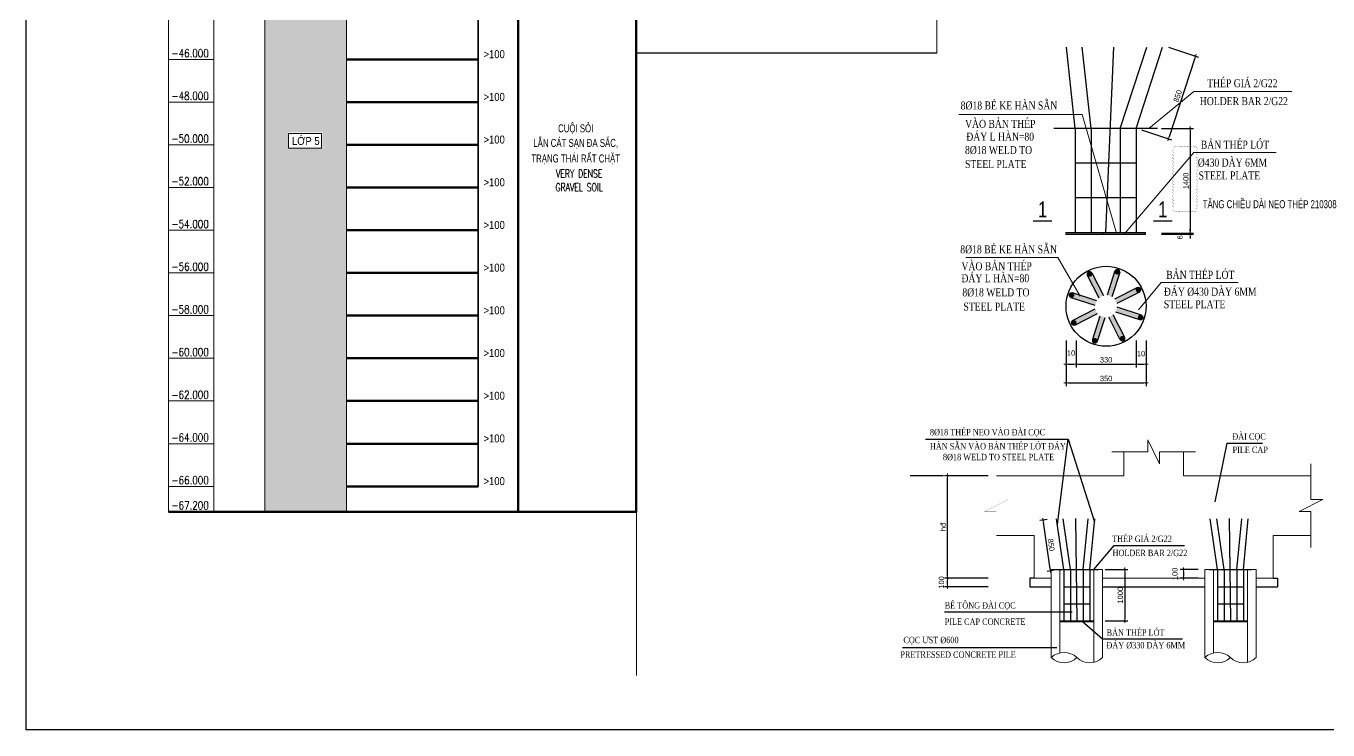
# Model space of a CAD drawing. Header units: millimetres. Extents: x -2123450 to -961021, y -260876 to 649159.
# Drawn here: x -1527985 to -1466968, y -137119 to -104146 of the extents above; entities that cross this region are included whole.
import ezdxf
from ezdxf.enums import TextEntityAlignment as Align

# ---------------------------------------------------------------- set-up
doc = ezdxf.new("R2010")
doc.units = ezdxf.units.MM
doc.header["$LTSCALE"] = 1000
doc.header["$MEASUREMENT"] = 0
doc.header["$PDMODE"] = 66
doc.layers.get('0').update_dxf_attribs({"linetype": 'CONTINUOUS'})
doc.layers.get('DEFPOINTS').update_dxf_attribs({"linetype": 'CONTINUOUS'})
for name, color, linetype in [('CHI', 1, 'CONTINUOUS'), ('dim', 7, 'CONTINUOUS'), ('STEEL', 4, 'CONTINUOUS'), ('TEXT', 7, 'CONTINUOUS')]:
    doc.layers.add(name, color=color, linetype=linetype)
for name, color, linetype, lineweight in [('NDC_S_BREAK-LINE', 1, 'CONTINUOUS', 15), ('NDC_S_CONTINUOUS', 3, 'CONTINUOUS', 20), ('NDC_S_DIM', 1, 'CONTINUOUS', 9), ('NDC_S_ENG TEXT', 2, 'CONTINUOUS', 9), ('NDC_S_FOUNDATION NAME', 7, 'CONTINUOUS', 20), ('NDC_S_HATCH MATERIAL', 8, 'CONTINUOUS', 13), ('NDC_S_LEADER', 1, 'CONTINUOUS', 9), ('NDC_S_LEVEL TEXT', 7, 'CONTINUOUS', 20), ('NDC_S_REBAR', 4, 'CONTINUOUS', 35), ('NDC_S_VN TITLE', 6, 'CONTINUOUS', 9)]:
    doc.layers.add(name, color=color, linetype=linetype, lineweight=lineweight)
doc.layers.add('NDC_S_REVISION', color=18, linetype='CONTINUOUS', lineweight=13, plot=False)
doc.styles.add('Arial', font='arial.ttf')
doc.styles.add('NDC_ARIAL', font='arial.ttf', dxfattribs={"width": 0.8})
doc.styles.add('NDC_ROMANS', font='romans.shx', dxfattribs={"width": 0.8, "bigfont": 'vns.shx'})
doc.styles.get("Standard").update_dxf_attribs({"font": 'romans.shx', "bigfont": 'vns.shx'})
doc.styles.add('TEXT2', font='', dxfattribs={"width": 0.75, "height": 250})
doc.styles.add('vntimeh.shx', font='vntimeh.shx', dxfattribs={"bigfont": 'vns.shx'})
doc.styles.get('TEXT2').set_extended_font_data('.VnArialH')
doc.dimstyles.new('NDC_1-25(25)', dxfattribs={"dimscale": 100, "dimtxt": 2.5, "dimasz": 1, "dimexe": 1.5, "dimexo": 0, "dimgap": 0.8, "dimtad": 1, "dimdec": 0, "dimlfac": 0.25, "dimdsep": 46, "dimtxsty": 'NDC_ARIAL', "dimblk": 'DIMMARK', "dimcen": 49999.938995, "dimdle": 1.5, "dimclrd": 1, "dimclre": 1, "dimclrt": 3, "dimadec": 0, "dimazin": 0, "dimtfac": 1, "dimtdec": 0, "dimtix": 1, "dimtmove": 2, "dimatfit": 3, "dimfxl": 1, "dimarcsym": 0})

# ---------------------------------------------------------------- blocks, each defined once
blk = doc.blocks.new('HK4')
at = {"layer": 'NDC_S_HATCH MATERIAL'}
h = blk.add_hatch(dxfattribs=at)
h.set_pattern_fill('GRAVEL', color=256, scale=1000)
h.set_pattern_definition([(228.012788, (383067.294, -436211.084), (-8000, -9000), [134.536, -13319.088]), (184.969741, (382977.294, -436311.084), (12000, 1000), [230.868, -22855.9248]), (132.510447, (382747.294, -436331.084), (10000, -11000), [162.788, -16116.0326]), (267.273689, (382357.294, -436581.084), (1000, 20000), [210.238, -20813.558]), (292.833654, (382347.294, -436791.084), (-5000, 12000), [206.155, -20409.3731]), (357.273689, (382427.294, -436981.084), (-20000, 1000), [210.238, -20813.558]), (37.6942405, (382637.294, -436991.084), (-13000, -10000), [278.029, -27524.8485]), (72.255328, (382857.294, -436821.084), (7000, 22000), [262.488, -25986.3215]), (121.429566, (382937.294, -436571.084), (-8000, 13000), [210.95, -20884.0731]), (175.236358, (382827.29, -436391.08), (11000, -1000), [240.832, -11800.7626]), (222.397438, (382587.294, -436371.084), (-12000, -11000), [311.448, -30833.375]), (138.814075, (383347.29, -436591.08), (-7000, 6000), [106.301, -10523.8448]), (171.469234, (383267.294, -436521.084), (13000, -2000), [202.237, -20021.5114]), (225, (383067.3, -436491.1), (-1e-13, -1000), [141.421, -1272.7926]), (203.19859, (382997.3, -436371.08), (5000, 2000), [76.158, -7539.6151]), (291.80141, (382927.3, -436401.08), (-1000, 3000), [107.703, -5277.4618]), (30.963757, (382967.3, -436501.08), (3000, 2000), [174.929, -5656.0229]), (161.56505, (383117.3, -436411.08), (2000, -1000), [126.491, -3035.7867]), (16.38954, (382347.294, -436401.084), (10000, 3000), [177.2, -17542.8451]), (70.346176, (382517.294, -436351.084), (-4000, -11000), [148.661, -14717.4077]), (293.19859, (383117.3, -436211.08), (-2000, 5000), [152.315, -7463.4581]), (343.61046, (383177.294, -436351.084), (-10000, 3000), [177.2, -17542.8451]), (339.443955, (382347.29, -437021.08), (-5000, 2000), [170.88, -8373.1237]), (294.77514, (382507.294, -437081.084), (-5000, 11000), [143.178, -14174.643]), (66.80141, (383127.3, -437211.08), (2000, 5000), [152.315, -7463.4581]), (17.354025, (383187.294, -437071.084), (-13000, -4000), [167.631, -16595.4236]), (69.443955, (382637.29, -437211.08), (-2000, -5000), [85.44, -8458.5637]), (101.309932, (383067.3, -437211.08), (-1000, 4000), [50.99, -5048.0295]), (165.963757, (383057.3, -437161.08), (3000, -1000), [206.155, -3916.9506]), (186.009006, (382857.294, -437111.084), (10000, 1000), [191.05, -18913.9232]), (303.69007, (382967.3, -436591.08), (-1000, 2000), [144.222, -3461.3293]), (353.157227, (383047.294, -436711.084), (17000, -2000), [251.794, -24927.5626]), (60.945396, (383297.29, -436741.08), (-4000, -7000), [102.956, -10192.6741]), (90, (383347.3, -436651.1), (-1000, 1000), [60, -940]), (120.256437, (382837.294, -437081.084), (4000, -7000), [138.924, -13753.52]), (48.012788, (382767.294, -436961.084), (8000, 9000), [269.072, -13184.552]), (0, (382947.3, -436761.1), (1000, 1000), [260, -740]), (325.304846, (383207.294, -436761.084), (10000, -7000), [158.114, -15653.2743]), (254.054604, (383337.3, -436851.08), (-1000, -4000), [145.602, -7134.5079]), (207.645975, (383297.294, -436991.084), (-19000, -10000), [237.065, -23469.4742]), (175.426079, (383087.294, -437101.084), (-13000, 1000), [250.799, -24829.0734])])
h.paths.add_polyline_path([(7175, -49467), (7175, -50132), (7201, -50132), (7201, -49418), (5665, -49418), (5665, -49467)], flags=16)
h.paths.add_polyline_path([(5618, -50160), (5618, -49467), (7175, -49467), (7175, -50160)], flags=16)
h.paths.add_polyline_path([(8333, -42000), (4509, -42000), (4509, -67200), (8333, -67200)])
at = {"layer": 'NDC_S_CONTINUOUS'}
for p, q in [((4509, -67200), (4509, 5871)), ((0, -67200), (0, 0)), ((2130, -67200), (2130, 0)), ((16381, -67199), (16380, 0)), ((8333, -67200), (8333, 0)), ((2130, -46000), (0, -46000)), ((2130, -48000), (0, -48000)), ((2130, -50000), (0, -50000)), ((2130, -52000), (0, -52000)), ((2130, -54000), (0, -54000)), ((2130, -56000), (0, -56000)), ((2130, -58000), (0, -58000)), ((2130, -60000), (0, -60000)), ((2130, -62000), (0, -62000)), ((2130, -64000), (0, -64000)), ((2130, -66000), (0, -66000))]:
    blk.add_line(p, q, dxfattribs=at)
at = {"layer": 'NDC_S_CONTINUOUS', "lineweight": 100}
for p, q in [((8333, -46000), (14508, -46000)), ((8333, -48000), (14508, -48000)), ((8333, -50000), (14508, -50000)), ((8333, -52000), (14508, -52000)), ((8333, -54000), (14508, -54000)), ((8333, -56000), (14508, -56000)), ((8333, -58000), (14508, -58000)), ((8333, -60000), (14508, -60000)), ((8333, -62000), (14508, -62000)), ((8333, -64000), (14508, -64000)), ((8333, -66000), (14508, -66000))]:
    blk.add_line(p, q, dxfattribs=at)
at = {"layer": 'NDC_S_CONTINUOUS'}
for centre, start, end in [((1, -67199), 180, 270), ((15763, -67199), 270, 0), ((16380, -67199), 270, 0)]:
    blk.add_arc(centre, 1, start, end, dxfattribs=at)
at = {"layer": 'NDC_S_DIM'}
blk.add_lwpolyline([(5618, -49467), (7175, -49467), (7175, -50160), (5618, -50160)], close=True, dxfattribs=at)
at = {"layer": 'NDC_S_REBAR', "color": 3}
blk.add_line((14508, -42000), (14508, -66000), dxfattribs=at)
at = {"layer": 'NDC_S_ENG TEXT', "style": 'NDC_ROMANS', "width": 0.8}
for s, p in [('-46.000', (137, -45898)), ('-48.000', (137, -47898)), ('-50.000', (137, -49898)), ('-52.000', (137, -51898)), ('-54.000', (137, -53898)), ('-56.000', (137, -55898)), ('-58.000', (137, -57898)), ('-60.000', (137, -59898)), ('-62.000', (137, -61898)), ('-64.000', (137, -63898)), ('-66.000', (137, -65898)), ('-67.200', (137, -67080))]:
    blk.add_text(s, height=375, dxfattribs=at).set_placement(p)
at = {"layer": 'NDC_S_LEVEL TEXT', "style": 'NDC_ARIAL', "width": 0.85}
for p in [(15260, -45754), (15260, -47754), (15260, -49754), (15260, -51754), (15260, -53754), (15260, -55754), (15260, -57754), (15260, -59754), (15260, -61754), (15260, -63754), (15260, -65754)]:
    blk.add_text('>100', height=375, dxfattribs=at).set_placement(p, align=Align.MIDDLE)
at = {"layer": 'NDC_S_VN TITLE', "style": 'NDC_ARIAL', "width": 0.85}
blk.add_text('LỚP 5', height=375, dxfattribs=at).set_placement((6433, -49775), align=Align.MIDDLE)
blk = doc.blocks.new('TRỤ DC HK4-B3')
at = {"layer": 'NDC_S_CONTINUOUS', "lineweight": 100}
blk.add_line((16381, -73070), (0, -73071), dxfattribs=at)
blk.add_lwpolyline([(16380, -5871), (21923, -5871), (21923, -73071), (16380, -73071)], close=True, dxfattribs=at)
at = {"color": 3}
blk.add_blockref('HK4', (0, -5871), dxfattribs=at)
at = {"layer": 'NDC_S_FOUNDATION NAME', "color": 2, "style": 'NDC_ARIAL', "width": 0.7}
for s, p in [('CUỘI SỎI', (19082, -55085)), ('LẪN CÁT SẠN ĐA SẮC,', (19082, -55767)), ('TRẠNG THÁI RẤT CHẶT', (19082, -56496))]:
    blk.add_text(s, height=375, dxfattribs=at).set_placement(p, align=Align.MIDDLE)
at = {"layer": 'TEXT', "color": 3, "linetype": 'Continuous', "ltscale": 0.8, "width": 0.7}
for s, p in [('VERY DENSE', (19245, -57221)), ('GRAVEL SOIL', (19245, -57862))]:
    blk.add_text(s, height=375, dxfattribs=at).set_placement(p, align=Align.MIDDLE_CENTER)
blk = doc.blocks.new('DIMMARK')
at = {"layer": 'NDC_S_DIM', "color": 1}
blk.add_line((-1.5, 0), (1, 0), dxfattribs=at)
at = {"layer": 'NDC_S_DIM', "color": 2, "const_width": 0.15}
blk.add_lwpolyline([(-0.5, -0.5), (0.5, 0.5)], dxfattribs=at)
blk = doc.blocks.new('*D1153')
at = {"layer": 'DEFPOINTS', "color": 0, "transparency": 16777216}
for p in [(-1474763, -108945), (-1474763, -113855), (-1473419, -113855)]:
    blk.add_point(p, dxfattribs=at)
at = {"layer": 'NDC_S_DIM', "color": 1, "lineweight": -2, "transparency": 16777216}
for p, q in [((-1474763, -108945), (-1473269, -108945)), ((-1473419, -109045), (-1473419, -113755)), ((-1474763, -113855), (-1473269, -113855))]:
    blk.add_line(p, q, dxfattribs=at)
at = {"layer": 'NDC_S_DIM', "color": 1, "lineweight": -2, "transparency": 16777216, "xscale": 100, "yscale": 100, "zscale": 100}
for p, rotation in [((-1473419, -108945), 90), ((-1473419, -113855), 270)]:
    blk.add_blockref('DIMMARK', p, dxfattribs=dict(at, rotation=rotation))
at = {"layer": 'NDC_S_DIM', "color": 3, "lineweight": 100, "transparency": 16777216, "insert": (-1473626, -111400), "char_height": 250, "attachment_point": 5, "rotation": 90, "style": 'NDC_ARIAL'}
blk.add_mtext('1400', dxfattribs=at)
blk = doc.blocks.new('*D1154')
at = {"layer": 'DEFPOINTS', "color": 0, "transparency": 16777216}
for p in [(-1474763, -113855), (-1474763, -113895), (-1473419, -113895)]:
    blk.add_point(p, dxfattribs=at)
at = {"layer": 'NDC_S_DIM', "color": 1, "lineweight": -2, "transparency": 16777216}
for p, q in [((-1474763, -113855), (-1473269, -113855)), ((-1474763, -113895), (-1473269, -113895)), ((-1473419, -113755), (-1473419, -113655)), ((-1473419, -113855), (-1473419, -113895)), ((-1473419, -113995), (-1473419, -114095))]:
    blk.add_line(p, q, dxfattribs=at)
at = {"layer": 'NDC_S_DIM', "color": 1, "lineweight": -2, "transparency": 16777216, "xscale": 100, "yscale": 100, "zscale": 100}
for p, rotation in [((-1473419, -113855), 270), ((-1473419, -113895), 90)]:
    blk.add_blockref('DIMMARK', p, dxfattribs=dict(at, rotation=rotation))
at = {"layer": 'NDC_S_DIM', "color": 3, "lineweight": 100, "transparency": 16777216, "insert": (-1473896, -114041), "char_height": 250, "width": 28.95, "attachment_point": 5, "rotation": 90, "style": 'NDC_ARIAL'}
blk.add_mtext('6', dxfattribs=at)
blk = doc.blocks.new('*D1155')
at = {"layer": 'DEFPOINTS', "color": 0, "transparency": 16777216}
for p in [(-1479241, -118882), (-1478771, -118882), (-1478771, -119988)]:
    blk.add_point(p, dxfattribs=at)
at = {"layer": 'NDC_S_DIM', "color": 1, "lineweight": -2, "transparency": 16777216}
for p, q in [((-1479241, -118882), (-1479241, -120138)), ((-1478771, -118882), (-1478771, -120138)), ((-1479141, -119988), (-1478871, -119988))]:
    blk.add_line(p, q, dxfattribs=at)
at = {"layer": 'NDC_S_DIM', "color": 1, "lineweight": -2, "transparency": 16777216, "xscale": 100, "yscale": 100, "zscale": 100, "rotation": 180}
blk.add_blockref('DIMMARK', (-1479241, -119988), dxfattribs=at)
at = {"layer": 'NDC_S_DIM', "color": 1, "lineweight": -2, "transparency": 16777216, "xscale": 100, "yscale": 100, "zscale": 100}
blk.add_blockref('DIMMARK', (-1478771, -119988), dxfattribs=at)
at = {"layer": 'NDC_S_DIM', "color": 3, "lineweight": 100, "transparency": 16777216, "insert": (-1479006, -119467), "char_height": 250, "attachment_point": 5, "style": 'NDC_ARIAL'}
blk.add_mtext('10', dxfattribs=at)
blk = doc.blocks.new('*D1156')
at = {"layer": 'DEFPOINTS', "color": 0, "transparency": 16777216}
for p in [(-1478771, -118882), (-1475960, -118882), (-1475960, -119988)]:
    blk.add_point(p, dxfattribs=at)
at = {"layer": 'NDC_S_DIM', "color": 1, "lineweight": -2, "transparency": 16777216}
for p, q in [((-1478771, -118882), (-1478771, -120138)), ((-1475960, -118882), (-1475960, -120138)), ((-1478671, -119988), (-1476060, -119988))]:
    blk.add_line(p, q, dxfattribs=at)
at = {"layer": 'NDC_S_DIM', "color": 1, "lineweight": -2, "transparency": 16777216, "xscale": 100, "yscale": 100, "zscale": 100, "rotation": 180}
blk.add_blockref('DIMMARK', (-1478771, -119988), dxfattribs=at)
at = {"layer": 'NDC_S_DIM', "color": 1, "lineweight": -2, "transparency": 16777216, "xscale": 100, "yscale": 100, "zscale": 100}
blk.add_blockref('DIMMARK', (-1475960, -119988), dxfattribs=at)
at = {"layer": 'NDC_S_DIM', "color": 3, "lineweight": 100, "transparency": 16777216, "insert": (-1477366, -119781), "char_height": 250, "attachment_point": 5, "style": 'NDC_ARIAL'}
blk.add_mtext('330', dxfattribs=at)
blk = doc.blocks.new('*D1157')
at = {"layer": 'DEFPOINTS', "color": 0, "transparency": 16777216}
for p in [(-1475961, -118882), (-1475491, -118882), (-1475491, -119988)]:
    blk.add_point(p, dxfattribs=at)
at = {"layer": 'NDC_S_DIM', "color": 1, "lineweight": -2, "transparency": 16777216}
for p, q in [((-1475961, -118882), (-1475961, -120138)), ((-1475491, -118882), (-1475491, -120138)), ((-1475861, -119988), (-1475591, -119988))]:
    blk.add_line(p, q, dxfattribs=at)
at = {"layer": 'NDC_S_DIM', "color": 1, "lineweight": -2, "transparency": 16777216, "xscale": 100, "yscale": 100, "zscale": 100, "rotation": 180}
blk.add_blockref('DIMMARK', (-1475961, -119988), dxfattribs=at)
at = {"layer": 'NDC_S_DIM', "color": 1, "lineweight": -2, "transparency": 16777216, "xscale": 100, "yscale": 100, "zscale": 100}
blk.add_blockref('DIMMARK', (-1475491, -119988), dxfattribs=at)
at = {"layer": 'NDC_S_DIM', "color": 3, "lineweight": 100, "transparency": 16777216, "insert": (-1475726, -119490), "char_height": 250, "attachment_point": 5, "style": 'NDC_ARIAL'}
blk.add_mtext('10', dxfattribs=at)
blk = doc.blocks.new('*D1158')
at = {"layer": 'DEFPOINTS', "color": 0, "transparency": 16777216}
for p in [(-1479241, -118882), (-1475491, -118882), (-1475491, -120865)]:
    blk.add_point(p, dxfattribs=at)
at = {"layer": 'NDC_S_DIM', "color": 1, "lineweight": -2, "transparency": 16777216}
for p, q in [((-1479241, -118882), (-1479241, -121015)), ((-1475491, -118882), (-1475491, -121015)), ((-1479141, -120865), (-1475591, -120865))]:
    blk.add_line(p, q, dxfattribs=at)
at = {"layer": 'NDC_S_DIM', "color": 1, "lineweight": -2, "transparency": 16777216, "xscale": 100, "yscale": 100, "zscale": 100, "rotation": 180}
blk.add_blockref('DIMMARK', (-1479241, -120865), dxfattribs=at)
at = {"layer": 'NDC_S_DIM', "color": 1, "lineweight": -2, "transparency": 16777216, "xscale": 100, "yscale": 100, "zscale": 100}
blk.add_blockref('DIMMARK', (-1475491, -120865), dxfattribs=at)
at = {"layer": 'NDC_S_DIM', "color": 3, "lineweight": 100, "transparency": 16777216, "insert": (-1477366, -120657), "char_height": 250, "attachment_point": 5, "style": 'NDC_ARIAL'}
blk.add_mtext('350', dxfattribs=at)
blk = doc.blocks.new('*D1159')
at = {"layer": 'DEFPOINTS', "color": 0, "transparency": 16777216}
for p in [(-1474445, -105142), (-1475709, -109010), (-1474445, -109423)]:
    blk.add_point(p, dxfattribs=at)
at = {"layer": 'NDC_S_DIM', "color": 1, "lineweight": -2, "transparency": 16777216}
for p, q in [((-1474445, -105142), (-1473038, -105602)), ((-1473212, -105651), (-1474414, -109328)), ((-1475709, -109010), (-1474303, -109470))]:
    blk.add_line(p, q, dxfattribs=at)
at = {"layer": 'NDC_S_DIM', "color": 1, "lineweight": -2, "transparency": 16777216, "xscale": 100, "yscale": 100, "zscale": 100}
for p, rotation in [((-1473181, -105556), 71.89224726261142), ((-1474445, -109423), 251.8922472626114)]:
    blk.add_blockref('DIMMARK', p, dxfattribs=dict(at, rotation=rotation))
at = {"layer": 'NDC_S_DIM', "color": 3, "lineweight": 100, "transparency": 16777216, "insert": (-1474010, -107425), "char_height": 250, "attachment_point": 5, "rotation": 71.89225, "style": 'NDC_ARIAL'}
blk.add_mtext('850', dxfattribs=at)
blk = doc.blocks.new('*D1133')
at = {"layer": 'DEFPOINTS', "color": 0, "transparency": 16777216}
for p in [(-1484794, -130008), (-1482894, -130008), (-1482894, -130408)]:
    blk.add_point(p, dxfattribs=at)
at = {"layer": 'NDC_S_DIM', "color": 1, "lineweight": -2, "transparency": 16777216}
for p, q in [((-1482894, -130008), (-1484944, -130008)), ((-1482894, -130408), (-1484944, -130408)), ((-1484794, -130308), (-1484794, -130108))]:
    blk.add_line(p, q, dxfattribs=at)
at = {"layer": 'NDC_S_DIM', "color": 1, "lineweight": -2, "transparency": 16777216, "xscale": 100, "yscale": 100, "zscale": 100}
for p, rotation in [((-1484794, -130008), 90), ((-1484794, -130408), 270)]:
    blk.add_blockref('DIMMARK', p, dxfattribs=dict(at, rotation=rotation))
at = {"layer": 'NDC_S_DIM', "color": 3, "lineweight": 100, "transparency": 16777216, "insert": (-1485083, -130208), "char_height": 250, "attachment_point": 5, "rotation": 90, "style": 'NDC_ARIAL'}
blk.add_mtext('100', dxfattribs=at)
blk = doc.blocks.new('*D1134')
at = {"layer": 'DEFPOINTS', "color": 0, "transparency": 16777216}
for p in [(-1484794, -125208), (-1482894, -125208), (-1482894, -130008)]:
    blk.add_point(p, dxfattribs=at)
at = {"layer": 'NDC_S_DIM', "color": 1, "lineweight": -2, "transparency": 16777216}
for p, q in [((-1482894, -125208), (-1484944, -125208)), ((-1484794, -129908), (-1484794, -125308)), ((-1482894, -130008), (-1484944, -130008))]:
    blk.add_line(p, q, dxfattribs=at)
at = {"layer": 'NDC_S_DIM', "color": 1, "lineweight": -2, "transparency": 16777216, "xscale": 100, "yscale": 100, "zscale": 100}
for p, rotation in [((-1484794, -125208), 90), ((-1484794, -130008), 270)]:
    blk.add_blockref('DIMMARK', p, dxfattribs=dict(at, rotation=rotation))
at = {"layer": 'NDC_S_DIM', "color": 3, "lineweight": 100, "transparency": 16777216, "insert": (-1485001, -127608), "char_height": 250, "attachment_point": 5, "rotation": 90, "style": 'NDC_ARIAL'}
blk.add_mtext('hđ', dxfattribs=at)
blk = doc.blocks.new('*D1135')
at = {"layer": 'DEFPOINTS', "color": 0, "transparency": 16777216}
for p in [(-1480316, -127291), (-1480120, -127263, 17458), (-1479778, -129639, 17458)]:
    blk.add_point(p, dxfattribs=at)
at = {"layer": 'NDC_S_DIM', "color": 1, "lineweight": -2, "transparency": 16777216}
for p, q in [((-1480120, -127263), (-1480464, -127312)), ((-1479988, -129569), (-1480302, -127390)), ((-1479778, -129639), (-1480122, -129689))]:
    blk.add_line(p, q, dxfattribs=at)
at = {"layer": 'NDC_S_DIM', "color": 1, "lineweight": -2, "transparency": 16777216, "xscale": 99.99999999999999, "yscale": 99.99999999999999, "zscale": 99.99999999999999}
for p, rotation in [((-1480316, -127291), 98.18481867538978), ((-1479974, -129668), 278.1848186753898)]:
    blk.add_blockref('DIMMARK', p, dxfattribs=dict(at, rotation=rotation))
at = {"layer": 'NDC_S_DIM', "color": 3, "lineweight": 100, "transparency": 16777216, "insert": (-1479939, -128450), "char_height": 250, "attachment_point": 5, "rotation": 278.18482, "style": 'NDC_ARIAL'}
blk.add_mtext('850', dxfattribs=at)
blk = doc.blocks.new('*D1136')
at = {"layer": 'DEFPOINTS', "color": 0, "transparency": 16777216}
for p in [(-1477407, -129608, 17458), (-1477407, -132008, 17458), (-1476490, -132008)]:
    blk.add_point(p, dxfattribs=at)
at = {"layer": 'NDC_S_DIM', "color": 1, "lineweight": -2, "transparency": 16777216}
for p, q in [((-1477407, -129608), (-1476340, -129608)), ((-1476490, -129708), (-1476490, -131908)), ((-1477407, -132008), (-1476340, -132008))]:
    blk.add_line(p, q, dxfattribs=at)
at = {"layer": 'NDC_S_DIM', "color": 1, "lineweight": -2, "transparency": 16777216, "xscale": 100, "yscale": 100, "zscale": 100}
for p, rotation in [((-1476490, -129608), 90), ((-1476490, -132008), 270)]:
    blk.add_blockref('DIMMARK', p, dxfattribs=dict(at, rotation=rotation))
at = {"layer": 'NDC_S_DIM', "color": 3, "lineweight": 100, "transparency": 16777216, "insert": (-1476698, -130808), "char_height": 250, "attachment_point": 5, "rotation": 90, "style": 'NDC_ARIAL'}
blk.add_mtext('1000', dxfattribs=at)
blk = doc.blocks.new('A$C759A4F02')
at = {"layer": 'NDC_S_BREAK-LINE'}
for centre, start, end in [((300, -184, -8729), 45.573, 134.427), ((300, 429, -8729), 225.573, 314.427), ((900, 429, -8729), 225.573, 314.427)]:
    blk.add_arc(centre, 429, start, end, dxfattribs=at)
blk = doc.blocks.new('*D1137')
at = {"layer": 'DEFPOINTS', "color": 0, "transparency": 16777216}
for p in [(-1473054, -129608), (-1473745, -130008), (-1473054, -130008)]:
    blk.add_point(p, dxfattribs=at)
at = {"layer": 'NDC_S_DIM', "color": 1, "lineweight": -2, "transparency": 16777216}
for p, q in [((-1473054, -129608), (-1473895, -129608)), ((-1473745, -129708), (-1473745, -129908)), ((-1473054, -130008), (-1473895, -130008))]:
    blk.add_line(p, q, dxfattribs=at)
at = {"layer": 'NDC_S_DIM', "color": 1, "lineweight": -2, "transparency": 16777216, "xscale": 100, "yscale": 100, "zscale": 100}
for p, rotation in [((-1473745, -129608), 90), ((-1473745, -130008), 270)]:
    blk.add_blockref('DIMMARK', p, dxfattribs=dict(at, rotation=rotation))
at = {"layer": 'NDC_S_DIM', "color": 3, "lineweight": 100, "transparency": 16777216, "insert": (-1474141, -129808), "char_height": 250, "attachment_point": 5, "rotation": 90, "style": 'NDC_ARIAL'}
blk.add_mtext('100', dxfattribs=at)
blk = doc.blocks.new('*U1680')
at = {"layer": 'STEEL'}
blk.add_hatch(color=256, dxfattribs=at).paths.add_polyline_path([(546, -298), (619, -71), (-515, 298), (-589, 71)])
for p, q in [((-589, 71), (-515, 298)), ((-589, 71), (546, -298)), ((-515, 298), (619, -71))]:
    blk.add_line(p, q, dxfattribs=at)
at = {"layer": 'STEEL', "const_width": 134}
blk.add_lwpolyline([(-532, 248, -1), (-573, 121, -1)], format="xyb", close=True, dxfattribs=at)
blk = doc.blocks.new('*U1681')
at = {"layer": 'NDC_S_CONTINUOUS', "color": 0, "linetype": 'ByBlock', "lineweight": -2, "transparency": 16777216}
for p, rotation in [((-1655048, 217620), 315), ((-1654192, 217691), 269.9999999999999), ((-1653537, 217136), 225.0000000000001), ((-1655533, 216108), 45.00000000000003), ((-1654877, 215553), 90), ((-1654021, 215624), 135.0000000000001), ((-1653466, 216280), 180)]:
    blk.add_blockref('*U1680', p, dxfattribs=dict(at, rotation=rotation))
blk.add_blockref('*U1680', (-1655604, 216965), dxfattribs=at)

msp = doc.modelspace()

# ---------------------------------------------------------------- hatches: boundary and pattern name
at = {"layer": 'STEEL'}
msp.add_hatch(color=256, dxfattribs=at).paths.add_polyline_path([(-1475513.13, -113894.64), (-1475513.13, -113819.64), (-1479263.13, -113819.64), (-1479263.13, -113894.64)])

# ---------------------------------------------------------------- linework, layer by layer
msp.add_line((-1485291.88, -105419.62), (-1499382.75, -105419.62))
at = {"layer": 'CHI'}
for p, q in [((-1485836.45, -123492.64), (-1479146.48, -123492.64)), ((-1479650.36, -127477.49), (-1479146.48, -123492.64)), ((-1479146.48, -123492.64), (-1477913.05, -127368.8)), ((-1472259.47, -126425.79), (-1471697.95, -123682.98)), ((-1471697.95, -123682.98), (-1470029, -123682.98)), ((-1484993.73, -125208.44), (-1486555.65, -125208.44)), ((-1480736.74, -130008.44), (-1480936.74, -130008.44)), ((-1480936.74, -130008.44), (-1480936.74, -130408.44)), ((-1480936.74, -130408.44), (-1479935.86, -130408.44)), ((-1477535.86, -130408.44), (-1472735.86, -130408.44)), ((-1470335.86, -130408.44), (-1469335.86, -130408.44)), ((-1469535.86, -130008.44), (-1469335.86, -130008.44)), ((-1469335.86, -130008.44), (-1469335.86, -130408.44)), ((-1478951.86, -131609.14, -17457.71), (-1484935.86, -131609.14, -17457.71)), ((-1478499.86, -132008.44), (-1477535.86, -132847.66, -13419.53)), ((-1477535.86, -132847.66, -13419.53), (-1473789.09, -132847.66, -13419.53)), ((-1479677.86, -133279.75, -17457.71), (-1486911.91, -133279.75, -17457.71))]:
    msp.add_line(p, q, dxfattribs=at)
msp.add_lwpolyline([(-1477935.86, -129608.44), (-1476986.44, -128474.76), (-1473694.59, -128474.76)], dxfattribs=at)
at = {"layer": 'DEFPOINTS'}
msp.add_lwpolyline([(-1527984.86, -48018.96), (-1401834.86, -48018.96), (-1401834.86, -137118.96), (-1527984.86, -137118.96)], close=True, dxfattribs=at)
at = {"layer": 'NDC_S_BREAK-LINE', "flags": 128}
for points in [[(-1477095.86, -124093.2), (-1475415.86, -124093.2), (-1475415.86, -123533.2), (-1474855.86, -124653.2), (-1474855.86, -124093.2), (-1473175.86, -124093.2)], [(-1467764.43, -128568.44), (-1467764.43, -126888.44), (-1468324.43, -126888.44), (-1467204.43, -126328.44), (-1467764.43, -126328.44), (-1467764.43, -124648.44)]]:
    msp.add_lwpolyline(points, dxfattribs=at)
at = {"layer": 'NDC_S_BREAK-LINE', "const_width": 7.5, "flags": 128}
msp.add_lwpolyline([(-1482507.3, -128568.44), (-1482507.3, -126888.44), (-1483067.3, -126888.44), (-1481947.3, -126328.44), (-1482507.3, -126328.44), (-1482507.3, -124648.44)], dxfattribs=at)
at = {"layer": 'NDC_S_CONTINUOUS'}
for p, q in [((-1499370.29, -134568.96), (-1499370.29, -53837.68)), ((-1485291.88, -53837.68), (-1485291.88, -105419.62)), ((-1476535.86, -124093.2), (-1476535.86, -125208.44)), ((-1473735.86, -124093.2), (-1473735.86, -125208.44)), ((-1482507.3, -125208.44), (-1476535.86, -125208.44)), ((-1473735.86, -125208.44), (-1467764.43, -125208.44)), ((-1504925.93, -126907.47), (-1521304.94, -126908.47)), ((-1480735.86, -128008.44), (-1482507.3, -128008.44)), ((-1480736.74, -128008.44), (-1480736.74, -130008.44)), ((-1469535.86, -128008.44), (-1469535.86, -130008.44)), ((-1469535.86, -128008.44), (-1467764.43, -128008.44)), ((-1479935.86, -130008.44), (-1479935.86, -129608.44)), ((-1479935.86, -129608.44), (-1479535.86, -129608.44)), ((-1479535.86, -133509.32, -16582.18), (-1479535.86, -129608.44)), ((-1477935.86, -129608.44), (-1477535.86, -129608.44)), ((-1477935.86, -133952.04, -18464.14), (-1477935.86, -129608.44)), ((-1477535.86, -130008.44), (-1477535.86, -129608.44)), ((-1472735.86, -130008.44), (-1472735.86, -129608.44)), ((-1472735.86, -129608.44), (-1472335.86, -129608.44)), ((-1472335.86, -133509.32, -16582.18), (-1472335.86, -129608.44)), ((-1470735.86, -133952.04, -18464.14), (-1470735.86, -129608.44)), ((-1470735.86, -129608.44), (-1470335.86, -129608.44)), ((-1470335.86, -130008.44), (-1470335.86, -129608.44)), ((-1480736.74, -130008.44), (-1479935.86, -130008.44)), ((-1479935.86, -130393.59), (-1479935.86, -130008.44)), ((-1479935.86, -130593.59), (-1479935.86, -130393.59)), ((-1477535.86, -130008.44), (-1472735.86, -130008.44)), ((-1477535.86, -130393.59), (-1477535.86, -130008.44)), ((-1477535.86, -130593.59), (-1477535.86, -130393.59)), ((-1472735.86, -130393.59), (-1472735.86, -130008.44)), ((-1472735.86, -130593.59), (-1472735.86, -130393.59)), ((-1470335.86, -130008.44), (-1469535.86, -130008.44)), ((-1470335.86, -130393.59), (-1470335.86, -130008.44)), ((-1470335.86, -130593.59), (-1470335.86, -130393.59)), ((-1479935.86, -133730.68, -17457.71), (-1479935.86, -130593.59)), ((-1477535.86, -133730.68, -17457.71), (-1477535.86, -130593.59)), ((-1472735.86, -133730.68, -17457.71), (-1472735.86, -130593.59)), ((-1470335.86, -133730.68, -17457.71), (-1470335.86, -130593.59))]:
    msp.add_line(p, q, dxfattribs=at)
at = {"layer": 'NDC_S_LEADER'}
for p, q in [((-1478485.76, -108281.93), (-1484261.28, -108281.93)), ((-1476878.13, -113854.64), (-1478485.76, -108281.93)), ((-1476513.13, -113894.64), (-1473260.29, -110067.14)), ((-1473260.29, -110067.14), (-1469387.96, -110067.14)), ((-1479622.16, -114989.81), (-1483934.66, -114989.81)), ((-1478583.3, -116792.62), (-1479622.16, -114989.81)), ((-1475853.38, -117440.94), (-1474790.63, -116165.93)), ((-1474790.63, -116165.93), (-1471173.13, -116165.93))]:
    msp.add_line(p, q, dxfattribs=at)
msp.add_lwpolyline([(-1475368.48, -108944.64), (-1473254.37, -107210.17), (-1468654.56, -107210.17)], dxfattribs=at)
at = {"layer": 'NDC_S_REVISION'}
msp.add_lwpolyline([(-1474198.8, -112813.88, 0, 15.01, 0.52056705), (-1474048.65, -112813.88, 0, 15.01, 0.52056705), (-1473898.51, -112813.88, 0, 15.01, 0.52056705), (-1473748.36, -112813.88, 0, 15.01, 0.52056705), (-1473598.21, -112813.88, 0, 15.01, 0.52056705), (-1473448.06, -112813.88, 0, 15.01, 0.52056705), (-1473297.91, -112813.88, 0, 15.01, 0.52056705), (-1473147.76, -112813.88, 0, 15.01, 0.52056705), (-1473130.94, -112680.56, 0, 15.01, 0.52056705), (-1473130.94, -112530.41, 0, 15.01, 0.52056705), (-1473130.94, -112380.27, 0, 15.01, 0.52056705), (-1473130.94, -112230.12, 0, 15.01, 0.52056705), (-1473130.94, -112079.97, 0, 15.01, 0.52056705), (-1473130.94, -111929.82, 0, 15.01, 0.52056705), (-1473130.94, -111779.67, 0, 15.01, 0.52056705), (-1473130.94, -111629.52, 0, 15.01, 0.52056705), (-1473130.94, -111479.37, 0, 15.01, 0.52056705), (-1473130.94, -111329.23, 0, 15.01, 0.52056705), (-1473130.94, -111179.08, 0, 15.01, 0.52056705), (-1473130.94, -111028.93, 0, 15.01, 0.52056705), (-1473130.94, -110878.78, 0, 15.01, 0.52056705), (-1473130.94, -110728.63, 0, 15.01, 0.52056705), (-1473130.94, -110578.48, 0, 15.01, 0.52056705), (-1473130.94, -110428.34, 0, 15.01, 0.52056705), (-1473130.94, -110278.19, 0, 15.01, 0.52056705), (-1473130.94, -110128.04, 0, 15.01, 0.52056705), (-1473130.94, -109977.89, 0, 15.01, 0.52056705), (-1473130.94, -109827.74, 0, 15.01, 0.52056705), (-1473265.83, -109812.49, 0, 15.01, 0.52056705), (-1473415.98, -109812.49, 0, 15.01, 0.52056705), (-1473566.12, -109812.49, 0, 15.01, 0.52056705), (-1473716.27, -109812.49, 0, 15.01, 0.52056705), (-1473866.42, -109812.49, 0, 15.01, 0.52056705), (-1474016.57, -109812.49, 0, 15.01, 0.52056705), (-1474166.72, -109812.49, 0, 15.01, 0.52056705), (-1474198.8, -109930.55, 0, 15.01, 0.52056705), (-1474198.8, -110080.7, 0, 15.01, 0.52056705), (-1474198.8, -110230.85, 0, 15.01, 0.52056705), (-1474198.8, -110380.99, 0, 15.01, 0.52056705), (-1474198.8, -110531.14, 0, 15.01, 0.52056705), (-1474198.8, -110681.29, 0, 15.01, 0.52056705), (-1474198.8, -110831.44, 0, 15.01, 0.52056705), (-1474198.8, -110981.59, 0, 15.01, 0.52056705), (-1474198.8, -111131.74, 0, 15.01, 0.52056705), (-1474198.8, -111281.89, 0, 15.01, 0.52056705), (-1474198.8, -111432.03, 0, 15.01, 0.52056705), (-1474198.8, -111582.18, 0, 15.01, 0.52056705), (-1474198.8, -111732.33, 0, 15.01, 0.52056705), (-1474198.8, -111882.48, 0, 15.01, 0.52056705), (-1474198.8, -112032.63, 0, 15.01, 0.52056705), (-1474198.8, -112182.78, 0, 15.01, 0.52056705), (-1474198.8, -112332.92, 0, 15.01, 0.52056705), (-1474198.8, -112483.07, 0, 15.01, 0.52056705), (-1474198.8, -112633.22, 0, 15.01, 0.52056705)], format="xyseb", close=True, dxfattribs=at)
at = {"layer": 'STEEL'}
for p, q in [((-1478813.13, -108944.64), (-1479229.01, -105142.32)), ((-1478072.51, -108944.64), (-1478488.38, -105142.32)), ((-1477018.7, -105142.32), (-1477388.13, -113819.64)), ((-1476703.76, -108944.64), (-1475455.78, -105142.32)), ((-1475963.13, -108944.64), (-1474715.15, -105142.32)), ((-1478813.13, -108944.64), (-1478813.13, -113819.64)), ((-1478072.51, -108944.64), (-1478072.51, -113819.64)), ((-1476703.76, -108944.64), (-1476703.76, -113819.64)), ((-1475963.13, -108944.64), (-1475963.13, -113819.64)), ((-1479263.13, -113819.64), (-1475513.13, -113819.64)), ((-1479263.13, -113894.64), (-1475513.13, -113894.64)), ((-1477513.13, -113894.64), (-1477513.13, -113854.64)), ((-1475513.13, -113894.64), (-1475513.13, -113819.64)), ((-1479343.86, -129608.44), (-1479685.74, -127231.55)), ((-1479035.86, -129608.44), (-1479377.74, -127231.55)), ((-1478792.81, -127220.52), (-1478735.86, -132008.44)), ((-1478435.86, -129608.44), (-1478207.88, -127231.55)), ((-1478127.86, -129608.44), (-1477899.88, -127231.55)), ((-1472143.86, -129608.44, 17457.71), (-1472485.74, -127231.55, 17457.71)), ((-1471835.86, -129608.44, 17457.71), (-1472177.74, -127231.55, 17457.71)), ((-1471592.81, -127220.52, 17457.71), (-1471535.86, -132008.44, 17457.71)), ((-1471235.86, -129608.44, 17457.71), (-1471007.88, -127231.55, 17457.71)), ((-1470927.86, -129608.44, 17457.71), (-1470699.88, -127231.55, 17457.71)), ((-1479343.86, -129608.44), (-1479343.86, -132008.44)), ((-1479035.86, -129608.44), (-1479035.86, -132008.44)), ((-1478435.86, -129608.44), (-1478435.86, -132008.44)), ((-1478127.86, -129608.44), (-1478127.86, -132008.44)), ((-1472143.86, -129608.44, 17457.71), (-1472143.86, -132008.44, 17457.71)), ((-1471835.86, -129608.44, 17457.71), (-1471835.86, -132008.44, 17457.71)), ((-1471235.86, -129608.44, 17457.71), (-1471235.86, -132008.44, 17457.71)), ((-1470927.86, -129608.44, 17457.71), (-1470927.86, -132008.44, 17457.71)), ((-1479535.86, -132008.44), (-1477935.86, -132008.44)), ((-1479535.86, -132040.44), (-1477935.86, -132040.44)), ((-1472335.86, -132008.44), (-1470735.86, -132008.44)), ((-1472335.86, -132040.44), (-1470735.86, -132040.44))]:
    msp.add_line(p, q, dxfattribs=at)
at = {"layer": 'STEEL', "ltscale": 15}
for p, q in [((-1474963.13, -108944.64), (-1479813.13, -108944.64)), ((-1475963.13, -108944.64), (-1478813.13, -108944.64)), ((-1475963.13, -110569.64), (-1478813.13, -110569.64)), ((-1475963.13, -112194.64), (-1478813.13, -112194.64)), ((-1479343.86, -129608.44), (-1478127.86, -129608.44)), ((-1472143.86, -129608.44, 17457.71), (-1470927.86, -129608.44, 17457.71)), ((-1479343.86, -130408.44), (-1478127.86, -130408.44)), ((-1472143.86, -130408.44, 17457.71), (-1470927.86, -130408.44, 17457.71)), ((-1479343.86, -131208.44), (-1478127.86, -131208.44)), ((-1472143.86, -131208.44, 17457.71), (-1470927.86, -131208.44, 17457.71))]:
    msp.add_line(p, q, dxfattribs=at)
at = {"layer": 'STEEL'}
for points in [[(-1479735.86, -129608.44), (-1477735.86, -129608.44)], [(-1472535.86, -129608.44), (-1470535.86, -129608.44)]]:
    msp.add_lwpolyline(points, dxfattribs=at)
msp.add_circle((-1477366.08, -117273.27), 1875, dxfattribs=at)
msp.add_circle((-1477366.08, -117273.27), 1875, dxfattribs=at)
msp.add_circle((-1477366.08, -117273.27), 1875, dxfattribs=at)
msp.add_circle((-1477366.08, -117273.27), 1875, dxfattribs=at)
msp.add_circle((-1477366.08, -117273.27), 1875, dxfattribs=at)
msp.add_circle((-1477366.08, -117273.27), 1875, dxfattribs=at)
msp.add_circle((-1477366.08, -117273.27), 1875, dxfattribs=at)
msp.add_circle((-1477366.08, -117273.27), 1875, dxfattribs=at)

# ---------------------------------------------------------------- block references
at = {"layer": 'dim', "ltscale": 15, "xscale": 2, "yscale": 2, "zscale": 2}
msp.add_blockref('A$C759A4F02', (-1472735.86, -133975.7), dxfattribs=at)
at = {"layer": 'NDC_S_CONTINUOUS', "color": 1}
msp.add_blockref('*U1681', (177168.72, -333895.44), dxfattribs=at)
at = {"layer": 'NDC_S_CONTINUOUS', "xscale": 2, "yscale": 2, "zscale": 2}
msp.add_blockref('A$C759A4F02', (-1479935.86, -133975.7), dxfattribs=at)
at = {"layer": 'NDC_S_FOUNDATION NAME', "color": 3}
msp.add_blockref('TRỤ DC HK4-B3', (-1521305.94, -53837.68), dxfattribs=at)

# ---------------------------------------------------------------- texts
at = {"layer": 'NDC_S_REVISION', "style": 'Arial', "width": 0.7}
msp.add_text('TĂNG CHIỀU DÀI NEO THÉP 210308', height=375, dxfattribs=at).set_placement((-1472836.14, -112678.43))
at = {"layer": 'TEXT', "lineweight": 100, "style": 'vntimeh.shx', "width": 0.8}
for s, height, p in [('THÐP GI¸ 2/G22', 375, (-1472629.87, -107010.43)), ('8%%C18 bÎ ke hµn s½n  ', 375, (-1484183.5, -108051.64)), ('HOLDER BAR 2/G22', 375, (-1472973.5, -107850.41)), ('vµo b¶n thÐp  ', 375, (-1483975.29, -108914.97)), ('®¸y l hµn=80', 375, (-1483917.52, -109515.41)), ('8%%C18 WELD TO ', 375, (-1483980.54, -110140.76)), ('b¶n thÐp lãt ', 375, (-1472927.5, -109888.38, 16774.42)), ('STEEL PLATE', 375, (-1483977.89, -110796.04)), ('%%C430 dµy 6mm', 375, (-1473069.74, -110728.28, 16774.42)), ('STEEL PLATE', 375, (-1473029.13, -111332.51, 16774.42)), ('8%%C18 bÎ ke hµn s½n  ', 375, (-1484200.31, -114793.5)), ('vµo b¶n thÐp  ', 375, (-1484144.68, -115584.37)), ('®¸y l hµn=80', 375, (-1484144.68, -116145.18)), ('b¶n thÐp lãt ', 375, (-1474549.72, -115987.17, 16774.42)), ('8%%C18 WELD TO ', 375, (-1484101.66, -116807.15)), ('®¸y %%C430 dµy 6mm', 375, (-1474657.6, -116776.15, 16774.42)), ('STEEL PLATE', 375, (-1484052.28, -117475.6)), ('STEEL PLATE', 375, (-1474660.09, -117365.48, 16774.42)), ('8%%C18 thÐP neo vµO §µi cäC', 300, (-1485622.71, -123317.42)), ('§µI CäC', 300, (-1471451.21, -123520.71)), ('hµn s½N vµo b¶n thÐp lãt ®¸y', 300, (-1485622.71, -123977.2)), ('PILE CAP', 300, (-1471440.74, -124147.02)), ('8%%C18 WELD TO STEEL PLATE ', 300, (-1485012.15, -124484.05)), ('THÐP GI¸ 2/G22', 300, (-1477082.33, -128314.96)), ('HOLDER BAR 2/G22', 300, (-1477064.39, -128977.91)), ('b£ t¤ng §µI cäC', 300, (-1484929.14, -131436.13)), ('pile cap concrete', 300, (-1484929.14, -132198.27)), ('b¶n thÐp lãt ', 300, (-1477343.14, -132704.65)), ('cäC \xadst %%C600', 300, (-1486866.25, -133054.74)), ('®¸y %%C330 dµy 6mm', 300, (-1477351.46, -133298.34)), ('pretressed concrete pile', 300, (-1487007.74, -133737.69))]:
    msp.add_text(s, height=height, dxfattribs=at).set_placement(p)
at = {"layer": 'TEXT', "linetype": 'ByBlock', "style": 'TEXT2', "width": 0.75}
for p in [(-1480778.76, -113112.93, 21822.13), (-1475146.2, -113112.93, 21822.13)]:
    msp.add_text('%%U 1 ', height=750, dxfattribs=at).set_placement(p)

# ---------------------------------------------------------------- dimensions: what is measured, and where the dimension line sits
at = {"layer": 'NDC_S_DIM', "lineweight": 100}
for p1, p2, distance, picture, middle in [((-1474444.65, -105142.32), (-1475709.29, -109009.73), 1329.81, '*D1159', (-1474010.37, -107424.8)), ((-1479777.99, -129639.45), (-1480119.87, -127262.55), 198.03, '*D1135', (-1479939.42, -128449.63, -17457.71))]:
    dim = msp.add_aligned_dim(p1=p1, p2=p2, distance=distance, text='850', dimstyle='NDC_1-25(25)', dxfattribs=at)
    dim.commit()
    dim.dimension.update_dxf_attribs({"geometry": picture, "text_midpoint": middle})
for base, p1, p2, text, picture, middle in [((-1473418.79, -113854.64), (-1474763.46, -108944.64), (-1474763.46, -113854.64), '1400', '*D1153', (-1473626.43, -111399.64)), ((-1484793.73, -125208.44), (-1482894.46, -130008.44), (-1482894.46, -125208.44), 'hđ', '*D1134', (-1485000.77, -127608.44)), ((-1476489.86, -132008.44, -17457.71), (-1477406.89, -129608.44), (-1477406.89, -132008.44), '1000', '*D1136', (-1476697.51, -130808.44, -17457.71))]:
    dim = msp.add_linear_dim(base=base, p1=p1, p2=p2, angle=90, text=text, dimstyle='NDC_1-25(25)', dxfattribs=at)
    dim.commit()
    dim.dimension.update_dxf_attribs({"geometry": picture, "text_midpoint": middle})
for base, p1, p2, text, picture, middle in [((-1473418.79, -113894.64), (-1474763.46, -113854.64), (-1474763.46, -113894.64), '6', '*D1154', (-1473895.62, -114041)), ((-1484793.73, -130008.44), (-1482894.46, -130408.44), (-1482894.46, -130008.44), '100', '*D1133', (-1485083.32, -130208.44)), ((-1473744.84, -130008.44), (-1473054.22, -129608.44), (-1473054.22, -130008.44), '100', '*D1137', (-1474141.3, -129808.44))]:
    dim = msp.add_linear_dim(base=base, p1=p1, p2=p2, angle=90, text=text, dimstyle='NDC_1-25(25)', dxfattribs=at)
    dim.commit()
    dim.dimension.update_dxf_attribs({"geometry": picture, "text_midpoint": middle, "dimtype": 160})
for base, p1, p2, picture, middle in [((-1478771.34, -119988.26), (-1479241.08, -118881.69), (-1478771.34, -118881.69), '*D1155', (-1479006.21, -119466.52)), ((-1475491.08, -119988.26), (-1475960.82, -118881.69), (-1475491.08, -118881.69), '*D1157', (-1475725.95, -119489.96))]:
    dim = msp.add_linear_dim(base=base, p1=p1, p2=p2, text='10', dimstyle='NDC_1-25(25)', dxfattribs=at)
    dim.commit()
    dim.dimension.update_dxf_attribs({"geometry": picture, "text_midpoint": middle, "dimtype": 160})
for base, p1, p2, text, picture, middle in [((-1475491.08, -120864.88), (-1479241.08, -118881.69), (-1475491.08, -118881.69), '350', '*D1158', (-1477366.08, -120657.15)), ((-1475959.83, -119988.26), (-1478771.34, -118881.69), (-1475959.83, -118881.69), '330', '*D1156', (-1477365.58, -119780.53))]:
    dim = msp.add_linear_dim(base=base, p1=p1, p2=p2, text=text, dimstyle='NDC_1-25(25)', dxfattribs=at)
    dim.commit()
    dim.dimension.update_dxf_attribs({"geometry": picture, "text_midpoint": middle})

doc.saveas('drawing.dxf')
